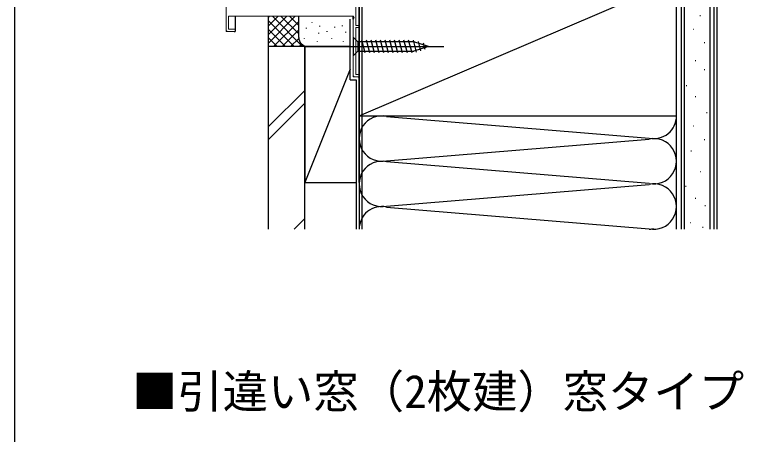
# Model space of a CAD drawing. Units: millimetres, scale not verified. Extents: x -525 to 525, y -782 to 777.
# Drawn here: x -525 to -283.9, y -7 to 132.1 of the extents above; entities that cross this region are included whole.
import ezdxf
from ezdxf.enums import TextEntityAlignment as Align

# ---------------------------------------------------------------- set-up
doc = ezdxf.new("R2010")
doc.units = ezdxf.units.MM
doc.header["$LTSCALE"] = 4
for name, color, linetype in [('0-1_USER1', 3, 'Continuous'), ('0-3_YKK_12', 2, 'Continuous'), ('0-4_YKK_13', 4, 'Continuous'), ('0-7_YKK_ZWAK', 7, 'Continuous'), ('0-8_YSS_K', 3, 'Continuous')]:
    doc.layers.add(name, color=color, linetype=linetype)
doc.layers.add('0-2_YKK_11', color=7, linetype='Continuous', lineweight=18)
doc.styles.add('ＭＳ ゴシック', font='')
doc.styles.get('ＭＳ ゴシック').set_extended_font_data('MS Gothic')

msp = doc.modelspace()

# ---------------------------------------------------------------- linework, layer by layer
at = {"layer": '0-2_YKK_11'}
for points in [[(-412.873, 131.5), (-454.2, 131.5), (-454.2, 127.2), (-452, 127.2), (-452, 126.5), (-455, 126.5), (-455, 146.3)], [(-412.1, 146.941), (-412.1, 128.5), (-411, 128.5), (-411, 127.8), (-412.1, 127.8), (-412.1, 112.2), (-411, 112.2), (-411, 111.5), (-413, 111.5), (-413, 130.6), (-412.677, 131.16), (-412.873, 131.5)]]:
    msp.add_lwpolyline(points, dxfattribs=at)
at = {"layer": '0-3_YKK_12'}
for p, q in [((-411, 128.2), (-411, 143.5)), ((-452, 131.5), (-452, 126.9)), ((-413, 130.52), (-413, 131.5)), ((-411, 111.9), (-411, 128.1)), ((-455, 126.8), (-455, 126.5)), ((-454.7, 126.5), (-455, 126.5)), ((-452.3, 126.5), (-452, 126.5)), ((-452, 126.8), (-452, 126.5)), ((-413, 111.8), (-413, 111.5)), ((-412.7, 111.5), (-413, 111.5)), ((-411.3, 111.5), (-411, 111.5)), ((-411, 111.8), (-411, 111.5))]:
    msp.add_line(p, q, dxfattribs=at)
at = {"layer": '0-4_YKK_13'}
for p, q in [((-413, 124.6), (-413, 118.4)), ((-413, 124.6), (-411.45, 123.05)), ((-392.916, 123.05), (-411.45, 123.05)), ((-411.45, 123.05), (-411.45, 119.95)), ((-409.024, 119.4), (-410.149, 123.6)), ((-407.471, 119.4), (-408.596, 123.6)), ((-405.918, 119.4), (-407.043, 123.6)), ((-404.365, 119.4), (-405.49, 123.6)), ((-402.812, 119.4), (-403.937, 123.6)), ((-401.259, 119.4), (-402.384, 123.6)), ((-399.706, 119.4), (-400.831, 123.6)), ((-398.153, 119.4), (-399.279, 123.6)), ((-396.6, 119.4), (-397.726, 123.6)), ((-395.047, 119.4), (-396.173, 123.6)), ((-393.494, 119.4), (-394.62, 123.6)), ((-392.011, 119.659), (-393.067, 123.6)), ((-388, 121.5), (-392.916, 123.05)), ((-390.579, 120.11), (-391.392, 123.146)), ((-418, 121.5), (-383, 121.5)), ((-388, 121.5), (-392.916, 119.95)), ((-389.147, 120.562), (-389.696, 122.612)), ((-413, 118.4), (-411.45, 119.95)), ((-411.45, 119.95), (-392.916, 119.95))]:
    msp.add_line(p, q, dxfattribs=at)
at = {"layer": '0-7_YKK_ZWAK'}
msp.add_line((-525, 747.5), (-525, -782.5), dxfattribs=at)
at = {"layer": '0-8_YSS_K'}
for p, q in [((-306, 61), (-306, 163.5)), ((-304.5, 163.5), (-304.5, 61)), ((-303.5, 163.5), (-303.5, 61)), ((-295, 163.5), (-295, 61)), ((-293.5, 61), (-293.5, 163.5)), ((-292.5, 61), (-292.5, 163.5)), ((-411, 98.5), (-306, 143.5)), ((-411, 143.5), (-411, 98.5)), ((-410, 61), (-410, 142.5)), ((-306, 98.5), (-306, 143.5)), ((-441, 131.127), (-440.614, 131.513)), ((-441, 128.299), (-437.799, 131.5)), ((-441, 121.5), (-441, 131.5)), ((-441, 125.471), (-434.971, 131.5)), ((-441, 122.642), (-432.142, 131.5)), ((-439.686, 131.5), (-429.686, 121.5)), ((-436.858, 131.5), (-431, 125.642)), ((-434.029, 131.5), (-431, 128.471)), ((-431.201, 131.5), (-431, 131.299)), ((-431, 124.5), (-431, 131.5)), ((-414, 110.5), (-414, 130.5)), ((-298.293, 131.758), (-298.093, 131.758)), ((-441, 129.985), (-432.515, 121.5)), ((-439.314, 121.5), (-431, 129.814)), ((-426.674, 129.499), (-426.674, 129.299)), ((-424.165, 128.311), (-424.165, 128.111)), ((-419.158, 127.977), (-419.158, 127.777)), ((-416.651, 128.48), (-416.651, 128.28)), ((-411, 124.5), (-411, 130.147)), ((-441, 127.157), (-435.343, 121.5)), ((-436.485, 121.5), (-431, 126.985)), ((-428.505, 127.643), (-428.505, 127.443)), ((-424.499, 125.974), (-424.499, 125.774)), ((-421.706, 126.577), (-421.706, 126.377)), ((-415.486, 126.308), (-415.486, 126.108)), ((-300.531, 127.282), (-300.331, 127.282)), ((-441, 124.328), (-438.172, 121.5)), ((-433.657, 121.5), (-430.982, 124.175)), ((-429.172, 124.305), (-429.172, 124.105)), ((-424.833, 123.304), (-424.833, 123.104)), ((-420.159, 124.305), (-420.159, 124.105)), ((-416.318, 123.304), (-416.318, 123.104)), ((-429, 121.5), (-441, 121.5)), ((-428, 121.5), (-441, 121.5)), ((-441, 61), (-441, 121.5)), ((-430.828, 121.5), (-430.034, 122.295)), ((-429, 61), (-429, 121.5)), ((-429, 121.5), (-429, 76.5)), ((-411, 76.5), (-411, 121.5)), ((-296.801, 122.806), (-296.601, 122.806)), ((-303.515, 119.822), (-303.315, 119.822)), ((-299.785, 116.838), (-299.585, 116.838)), ((-414, 114), (-429, 76.5)), ((-296.801, 113.854), (-296.601, 113.854)), ((-414, 110.5), (-412, 110.5)), ((-412, 110.5), (-412, 61)), ((-302.769, 108.632), (-302.569, 108.632)), ((-429, 106.958), (-441, 94.958)), ((-299.785, 104.903), (-299.585, 104.903)), ((-441, 90.715), (-429, 102.715)), ((-296.055, 99.681), (-295.855, 99.681)), ((-411, 98.5), (-411, 61)), ((-411, 98.5), (-306, 98.5)), ((-401.968, 98.342), (-315.032, 91.158)), ((-306, 61), (-306, 98.5)), ((-300.531, 95.205), (-300.331, 95.205)), ((-401.968, 83.658), (-315.032, 90.842)), ((-296.801, 90.729), (-296.601, 90.729)), ((-301.277, 86.999), (-301.077, 86.999)), ((-315.032, 76.158), (-401.968, 83.342)), ((-298.217, 80.068), (-298.017, 80.068)), ((-429, 76.5), (-412, 76.5)), ((-401.968, 68.658), (-315.032, 75.842)), ((-303.019, 75.266), (-302.819, 75.266)), ((-299.818, 71.265), (-299.618, 71.265)), ((-401.968, 68.342), (-315.032, 61.158)), ((-296.616, 68.864), (-296.416, 68.864)), ((-429, 64.531), (-432.531, 61)), ((-301.418, 63.261), (-301.218, 63.261)), ((-297.417, 61.661), (-297.217, 61.661))]:
    msp.add_line(p, q, dxfattribs=at)
msp.add_lwpolyline([(-429, 121.5), (-414, 121.5), (-428, 121.5)], dxfattribs=at)
for centre, radius, start, end in [((-428, 124.5), 3, 180, 270), ((-403.5, 91), 7.5, 78.21647, 281.78351), ((-313.5, 98.5), 7.5, 258.21646, 0), ((-313.5, 83.5), 7.5, 258.21646, 101.78354), ((-403.5, 76), 7.5, 78.21647, 281.78351), ((-313.5, 68.5), 7.5, 258.21646, 101.78354), ((-403.5, 61), 7.5, 78.21647, 180), ((-313.5, 53.5), 7.5, 90, 101.78354)]:
    msp.add_arc(centre, radius, start, end, dxfattribs=at)

# ---------------------------------------------------------------- texts
at = {"layer": '0-1_USER1', "style": 'ＭＳ ゴシック'}
msp.add_text('■引違い窓（2枚建）窓タイプ', height=11, dxfattribs=at).set_placement((-486.153, -1.543), align=Align.BOTTOM_LEFT)

doc.saveas('drawing.dxf')
